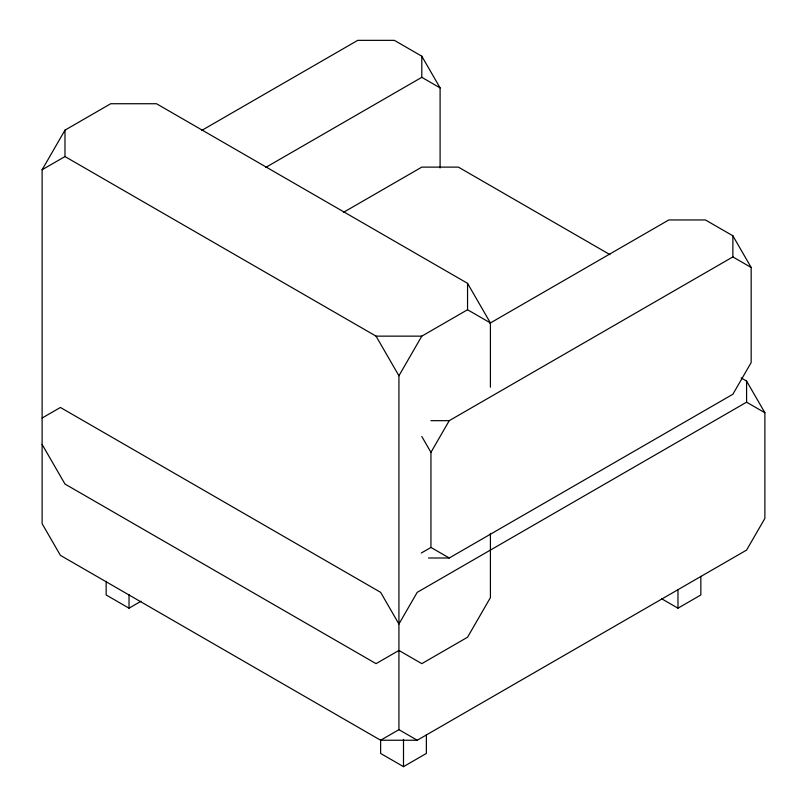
<?xml version="1.0" encoding="UTF-8"?>
<svg xmlns="http://www.w3.org/2000/svg" width="807" height="807" viewBox="0 0 807 807"><rect width="100%" height="100%" fill="white"/><g stroke="black" fill="none" stroke-linecap="round" stroke-linejoin="round"><path stroke-width="1.21" d="M741.139 377.908L746.586 381.055L764.885 412.74L764.885 518.387L746.586 550.081L417.219 740.241L380.632 740.241L60.414 555.367L42.115 523.672L42.115 169.763L64.984 156.558L64.984 130.149L110.73 103.73L156.477 103.73L467.546 283.328L490.414 322.941L490.414 387.199M490.414 322.941L467.546 309.737L467.546 283.328M42.115 169.763L64.984 130.149M380.632 740.241L398.93 729.669L398.93 375.769L421.799 336.146L467.546 309.737M732.867 235.785L751.166 267.48L751.166 362.565L732.867 394.26L449.247 558L430.948 547.439L430.948 452.354L449.247 420.669L732.867 256.919L732.867 235.785L705.419 219.948L668.821 219.948L489.92 323.234M201.76 130.411L357.753 40.35L394.351 40.35L421.799 56.197L440.097 87.892L440.097 167.957M265.806 167.382L421.799 77.321L421.799 56.197M343.449 212.362L421.799 167.12L458.396 167.12L609.941 254.619M42.115 418.026L60.414 407.464L380.632 592.338L398.93 624.033L417.219 592.338L746.586 402.179L764.885 412.74M106.161 581.312L106.161 594.981L129.029 608.185L141.013 601.265M421.264 553.027L430.948 547.439M380.632 739.777L380.632 753.445L403.5 766.65L426.368 753.445L426.368 734.804M661.629 598.754L677.971 608.185L700.839 594.981L700.839 576.339M64.984 156.558L376.052 336.146L421.799 336.146M430.948 420.669L449.247 420.669M428.507 558L449.247 558M421.799 77.321L440.097 87.892M732.867 256.919L751.166 267.48M398.93 729.669L417.219 740.241M376.052 336.146L398.93 375.769M421.799 436.506L430.948 452.354M42.115 444.435L64.984 484.049L376.052 663.647L398.93 650.442L421.799 663.647L467.546 637.237L490.414 597.624L490.414 533.356M746.586 381.055L746.586 402.179M677.971 589.544L677.971 608.185M403.5 739.303L403.5 766.65M129.029 594.517L129.029 608.185"/></g></svg>
